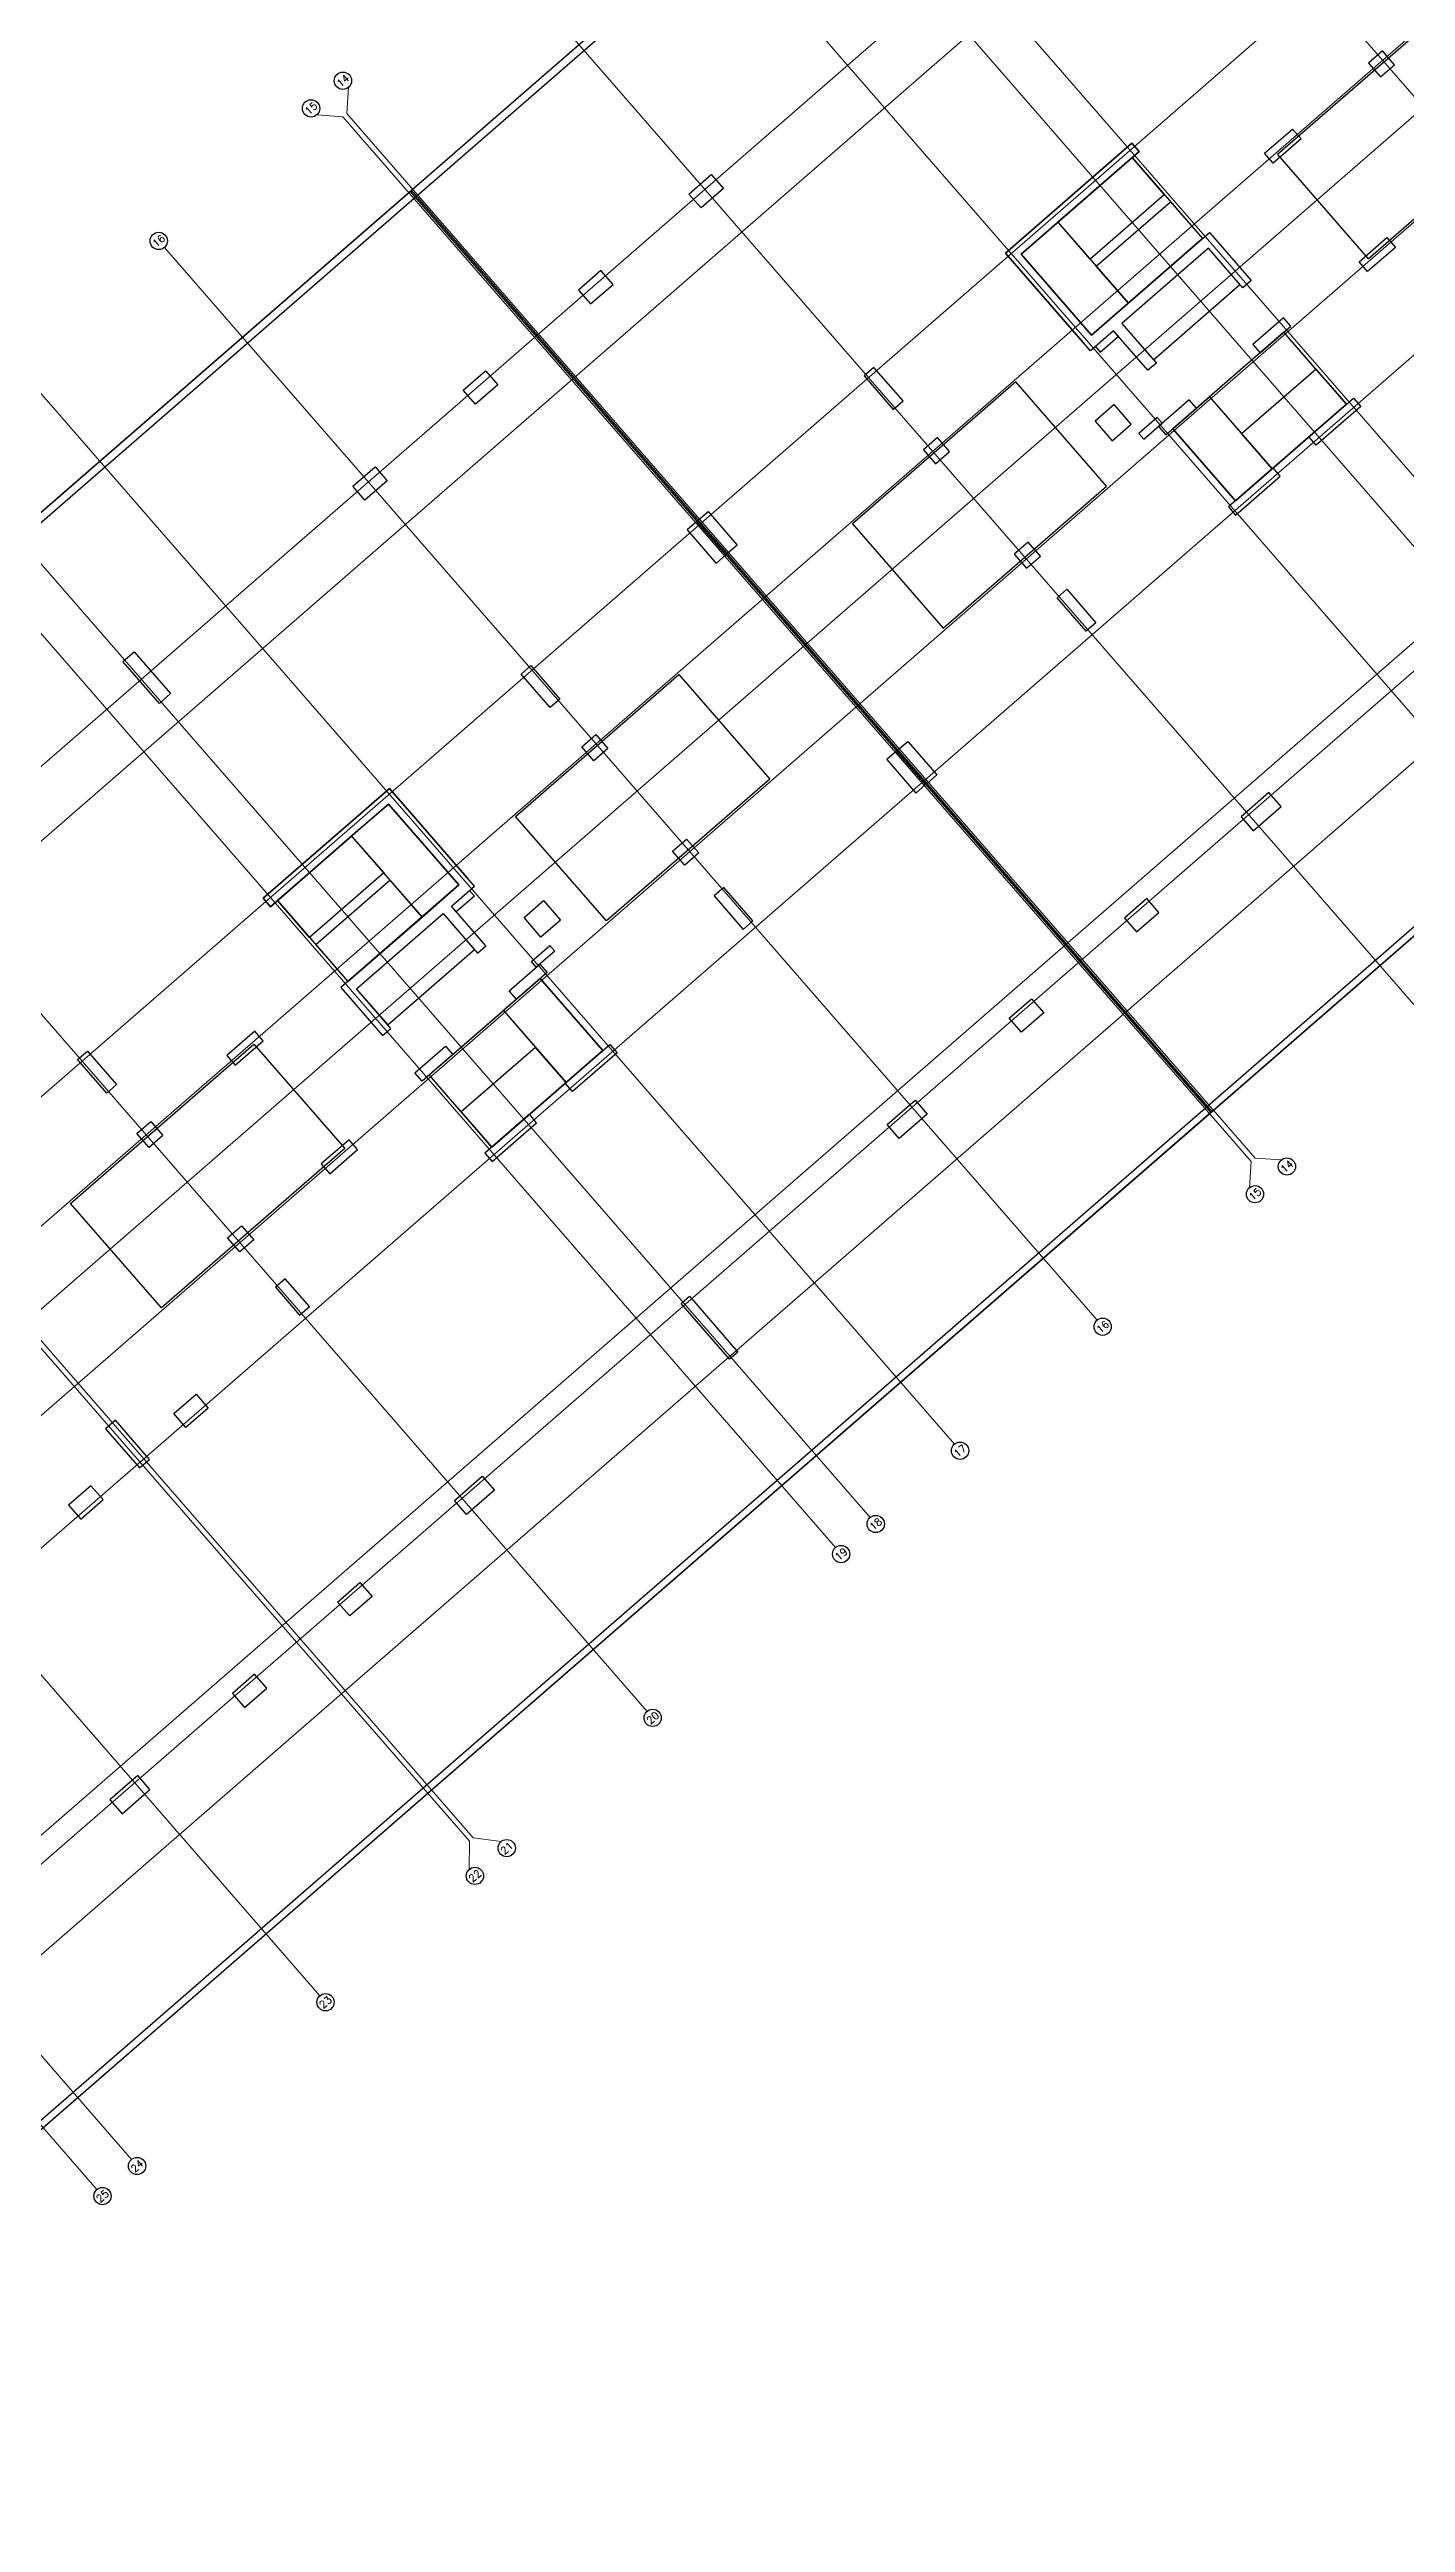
# Model space of a CAD drawing. Header units: metres. Extents: x 375832 to 375947, y 3316003 to 3316108.
# Drawn here: x 375868.4 to 375905.1, y 3316005.3 to 3316072.2 of the extents above; entities that cross this region are included whole.
import ezdxf
from ezdxf.enums import TextEntityAlignment as Align

# ---------------------------------------------------------------- set-up
doc = ezdxf.new("R2010")
doc.units = ezdxf.units.M
for name, color, linetype in [('S-GRID-CIRC', 3, 'Continuous'), ('S-GRID-CIRC-TEXT', 3, 'Continuous'), ('Slab', 3, 'Continuous')]:
    doc.layers.add(name, color=color, linetype=linetype)
doc.styles.add('S-ROMANS', font='romans.shx', dxfattribs={"width": 0.75})

# ---------------------------------------------------------------- blocks, each defined once
blk = doc.blocks.new('S-GRID-CIRC')
at = {"layer": 'S-GRID-CIRC'}
blk.add_circle((0, 0), 0.35, dxfattribs=at)
at = {"layer": 'S-GRID-CIRC-TEXT', "color": 3, "style": 'S-ROMANS', "flags": 8}
blk.add_attdef('GRID-CIRC', text='', height=0.3, dxfattribs=at).set_placement((0, 0), align=Align.MIDDLE)

msp = doc.modelspace()

# ---------------------------------------------------------------- linework, layer by layer
at = {"lineweight": 0, "ltscale": 0.05}
for p, q in [((375834.634, 3316023.608), (375930.268, 3316106.742)), ((375835.638, 3316022.454), (375931.272, 3316105.587)), ((375839.063, 3316018.514), (375934.697, 3316101.648)), ((375840.795, 3316016.522), (375936.429, 3316099.655)), ((375841.904, 3316015.246), (375937.538, 3316098.38)), ((375843.327, 3316013.609), (375938.961, 3316096.742)), ((375845.105, 3316011.563), (375940.739, 3316094.697)), ((375849.337, 3316006.695), (375944.971, 3316089.829)), ((375946.184, 3316088.433), (375850.55, 3316005.299)), ((375892.811, 3316085.303), (375918.026, 3316056.297)), ((375887.717, 3316080.875), (375912.932, 3316051.868)), ((375886.781, 3316080.061), (375911.996, 3316051.055)), ((375884.501, 3316078.08), (375909.716, 3316049.074)), ((375880.645, 3316074.728), (375905.86, 3316045.721)), ((375871.543, 3316066.816), (375896.758, 3316037.809)), ((375867.687, 3316063.463), (375892.902, 3316034.457)), ((375865.407, 3316061.482), (375890.622, 3316032.475)), ((375864.471, 3316060.668), (375889.686, 3316031.662)), ((375859.377, 3316056.24), (375884.592, 3316027.233)), ((375850.532, 3316048.551), (375875.747, 3316019.544)), ((375845.438, 3316044.122), (375870.653, 3316015.116)), ((375844.502, 3316043.309), (375869.717, 3316014.302))]:
    msp.add_line(p, q, dxfattribs=at)
for points in [[(375848.615, 3316007.526), (375849.32, 3316007.476), (375944.2, 3316089.954)], [(375876.523, 3316071.147), (375876.475, 3316070.44), (375901.034, 3316042.188), (375901.738, 3316042.141)], [(375875.662, 3316070.399), (375876.369, 3316070.348), (375900.928, 3316042.096), (375900.877, 3316041.392)], [(375855.431, 3316052.716), (375855.335, 3316052.064), (375879.894, 3316023.812), (375880.646, 3316023.71)], [(375854.57, 3316051.968), (375855.23, 3316051.972), (375879.789, 3316023.72), (375879.785, 3316022.962)]]:
    msp.add_lwpolyline(points, dxfattribs=at)
for points in [[(375836.253, 3316031.611), (375900.898, 3316087.805), (375900.767, 3316087.956), (375836.123, 3316031.761)], [(375946.81, 3316084.255), (375857.773, 3316006.856), (375857.641, 3316007.007), (375946.679, 3316084.406)], [(375906.593, 3316073.64), (375901.637, 3316069.332), (375904.091, 3316066.509), (375909.047, 3316070.817)], [(375900.929, 3316065.92), (375900.702, 3316065.723), (375899.771, 3316066.795), (375897.431, 3316064.761), (375898.363, 3316063.689), (375898.136, 3316063.493), (375897.205, 3316064.564), (375896.578, 3316064.02), (375896.381, 3316064.246), (375894.282, 3316066.661), (375895.263, 3316067.514), (375897.701, 3316069.633), (375897.898, 3316069.407), (375895.46, 3316067.288), (375894.705, 3316066.632), (375896.608, 3316064.443), (375899.8, 3316067.218)], [(375899.612, 3316067.054), (375896.608, 3316064.443), (375894.705, 3316066.632), (375897.709, 3316069.243)], [(375885.725, 3316068.259), (375886.328, 3316068.784), (375886.656, 3316068.407), (375886.053, 3316067.882)], [(375898.284, 3316063.78), (375900.623, 3316065.814), (375899.771, 3316066.795), (375897.431, 3316064.761)], [(375883.344, 3316066.189), (375882.74, 3316065.664), (375883.068, 3316065.287), (375883.672, 3316065.812)], [(375896.845, 3316063.987), (375897.336, 3316064.413), (375897.205, 3316064.564), (375896.714, 3316064.138)], [(375900.498, 3316059.968), (375903.5, 3316062.577), (375901.807, 3316064.524), (375898.806, 3316061.915)], [(375879.623, 3316062.955), (375880.227, 3316063.48), (375880.555, 3316063.102), (375879.951, 3316062.577)], [(375892.602, 3316056.522), (375897.017, 3316060.36), (375894.563, 3316063.182), (375890.148, 3316059.345)], [(375897.167, 3316061.59), (375897.68, 3316062.036), (375897.221, 3316062.564), (375896.707, 3316062.118)], [(375903.691, 3316062.743), (375903.887, 3316062.516), (375902.68, 3316061.467), (375902.483, 3316061.693)], [(375898.02, 3316061.629), (375898.518, 3316062.062), (375898.387, 3316062.213), (375897.889, 3316061.78)], [(375876.638, 3316060.36), (375877.242, 3316060.885), (375877.57, 3316060.508), (375876.966, 3316059.983)], [(375901.714, 3316060.627), (375901.517, 3316060.853), (375900.31, 3316059.804), (375900.506, 3316059.577)], [(375870.423, 3316055.62), (375870.725, 3316055.883), (375871.709, 3316054.751), (375871.407, 3316054.488)], [(375887.908, 3316052.441), (375883.492, 3316048.603), (375881.039, 3316051.426), (375885.454, 3316055.264)], [(375877.442, 3316045.503), (375877.668, 3316045.7), (375876.737, 3316046.772), (375879.076, 3316048.806), (375880.008, 3316047.734), (375880.234, 3316047.931), (375879.303, 3316049.003), (375879.929, 3316049.547), (375879.732, 3316049.773), (375877.633, 3316052.189), (375876.652, 3316051.336), (375874.214, 3316049.217), (375874.411, 3316048.99), (375876.849, 3316051.109), (375877.603, 3316051.765), (375879.506, 3316049.577), (375876.314, 3316046.802)], [(375900.652, 3316051.422), (375900.98, 3316051.045), (375901.735, 3316051.701), (375901.407, 3316052.078)], [(375876.502, 3316046.965), (375879.506, 3316049.577), (375877.603, 3316051.765), (375874.599, 3316049.154)], [(375879.925, 3316049.278), (375879.434, 3316048.852), (375879.303, 3316049.003), (375879.793, 3316049.429)], [(375882.254, 3316048.626), (375881.725, 3316048.167), (375881.266, 3316048.695), (375881.794, 3316049.154)], [(375898.105, 3316049.208), (375897.501, 3316048.683), (375897.829, 3316048.306), (375898.433, 3316048.831)], [(375879.929, 3316047.825), (375877.59, 3316045.791), (375876.737, 3316046.772), (375879.076, 3316048.806)], [(375882.096, 3316047.787), (375881.598, 3316047.354), (375881.466, 3316047.505), (375881.964, 3316047.938)], [(375883.396, 3316045.101), (375880.395, 3316042.492), (375878.702, 3316044.439), (375881.704, 3316047.048)], [(375894.384, 3316045.974), (375894.988, 3316046.499), (375895.316, 3316046.121), (375894.712, 3316045.597)], [(375869.009, 3316040.968), (375873.965, 3316045.276), (375876.418, 3316042.454), (375871.463, 3316038.146)], [(375882.574, 3316043.989), (375882.378, 3316044.216), (375883.585, 3316045.265), (375883.782, 3316045.039)], [(375880.204, 3316042.326), (375880.401, 3316042.1), (375881.608, 3316043.149), (375881.412, 3316043.376)], [(375891.837, 3316043.759), (375892.165, 3316043.382), (375891.411, 3316042.726), (375891.083, 3316043.103)], [(375885.513, 3316038.262), (375885.739, 3316038.459), (375887.051, 3316036.949), (375886.825, 3316036.752)], [(375871.798, 3316035.283), (375872.401, 3316035.808), (375872.729, 3316035.431), (375872.126, 3316034.906)], [(375869.556, 3316033.335), (375868.952, 3316032.81), (375869.28, 3316032.433), (375869.884, 3316032.958)], [(375880.139, 3316033.59), (375880.467, 3316033.213), (375879.713, 3316032.557), (375879.385, 3316032.934)], [(375876.226, 3316030.189), (375876.83, 3316030.714), (375877.158, 3316030.337), (375876.554, 3316029.812)], [(375873.984, 3316028.241), (375873.381, 3316027.716), (375873.709, 3316027.338), (375874.312, 3316027.863)], [(375870.072, 3316024.838), (375870.4, 3316024.461), (375871.154, 3316025.117), (375870.826, 3316025.495)]]:
    msp.add_lwpolyline(points, close=True)
at = {"linetype": 'Continuous'}
for points in [[(375904.475, 3316072.13), (375904.097, 3316071.801), (375904.425, 3316071.424), (375904.803, 3316071.752)], [(375901.519, 3316069.096), (375901.289, 3316069.361), (375902.044, 3316070.017), (375902.274, 3316069.752)], [(375904.071, 3316066.161), (375903.841, 3316066.425), (375904.596, 3316067.081), (375904.826, 3316066.817)], [(375901.168, 3316063.968), (375901.998, 3316064.69), (375901.801, 3316064.916), (375900.971, 3316064.194)], [(375890.727, 3316063.571), (375890.463, 3316063.342), (375891.25, 3316062.436), (375891.515, 3316062.666)], [(375898.418, 3316061.976), (375898.615, 3316061.749), (375899.445, 3316062.471), (375899.249, 3316062.697)], [(375892.445, 3316061.672), (375892.067, 3316061.344), (375892.395, 3316060.967), (375892.773, 3316061.295)], [(375885.939, 3316059.408), (375885.675, 3316059.179), (375886.462, 3316058.273), (375886.726, 3316058.503)], [(375885.976, 3316059.441), (375886.241, 3316059.671), (375887.028, 3316058.765), (375886.764, 3316058.536)], [(375894.849, 3316058.144), (375895.226, 3316058.472), (375894.898, 3316058.849), (375894.521, 3316058.521)], [(375896.73, 3316056.666), (375896.466, 3316056.436), (375895.679, 3316057.342), (375895.943, 3316057.571)], [(375881.188, 3316055.279), (375881.452, 3316055.508), (375882.239, 3316054.603), (375881.975, 3316054.373)], [(375882.83, 3316053.314), (375883.207, 3316053.642), (375883.535, 3316053.264), (375883.158, 3316052.936)], [(375891.338, 3316053.197), (375891.074, 3316052.968), (375891.861, 3316052.062), (375892.125, 3316052.292)], [(375891.376, 3316053.23), (375891.64, 3316053.46), (375892.427, 3316052.554), (375892.163, 3316052.324)], [(375885.989, 3316050.442), (375885.611, 3316050.114), (375885.283, 3316050.491), (375885.661, 3316050.819)], [(375887.191, 3316048.373), (375887.455, 3316048.603), (375886.668, 3316049.508), (375886.403, 3316049.279)], [(375881.697, 3316047.44), (375881.894, 3316047.214), (375881.064, 3316046.492), (375880.867, 3316046.719)], [(375874.214, 3316045.361), (375873.985, 3316045.625), (375873.23, 3316044.969), (375873.46, 3316044.705)], [(375879.342, 3316044.995), (375878.512, 3316044.274), (375878.315, 3316044.5), (375879.145, 3316045.222)], [(375869.195, 3316044.854), (375869.46, 3316045.083), (375870.247, 3316044.178), (375869.983, 3316043.948)], [(375870.799, 3316042.856), (375871.177, 3316043.184), (375871.505, 3316042.807), (375871.128, 3316042.479)], [(375876.767, 3316042.425), (375876.537, 3316042.689), (375875.782, 3316042.033), (375876.012, 3316041.769)], [(375873.959, 3316039.984), (375873.581, 3316039.656), (375873.253, 3316040.034), (375873.63, 3316040.362)], [(375875.199, 3316037.948), (375875.463, 3316038.178), (375874.807, 3316038.932), (375874.543, 3316038.703)], [(375870.218, 3316035.103), (375869.954, 3316034.874), (375870.873, 3316033.817), (375871.137, 3316034.047)]]:
    msp.add_lwpolyline(points, close=True, dxfattribs=at)
for points in [[(375895.46, 3316067.288), (375897.898, 3316069.407), (375897.701, 3316069.633), (375895.263, 3316067.514)], [(375895.263, 3316067.514), (375894.282, 3316066.661), (375896.381, 3316064.246), (375896.406, 3316064.218)], [(375896.608, 3316064.443), (375894.705, 3316066.632), (375895.46, 3316067.288)], [(375896.578, 3316064.02), (375896.381, 3316064.246), (375896.406, 3316064.218)], [(375876.652, 3316051.336), (375877.633, 3316052.189), (375879.732, 3316049.773), (375879.739, 3316049.767)], [(375876.849, 3316051.109), (375874.411, 3316048.99), (375874.214, 3316049.217), (375876.652, 3316051.336)], [(375879.929, 3316049.547), (375879.732, 3316049.773), (375879.739, 3316049.767)]]:
    msp.add_lwpolyline(points)
at = {"elevation": -1.5}
for points in [[(375896.608, 3316064.443), (375894.705, 3316066.632), (375895.702, 3316067.498), (375897.605, 3316065.31)], [(375900.498, 3316059.968), (375898.806, 3316061.915), (375899.8, 3316062.779), (375901.493, 3316060.832)], [(375879.506, 3316049.577), (375877.604, 3316051.765), (375876.606, 3316050.899), (375878.509, 3316048.71)], [(375883.396, 3316045.101), (375881.704, 3316047.048), (375880.709, 3316046.184), (375882.402, 3316044.237)]]:
    msp.add_lwpolyline(points, close=True, dxfattribs=at)
for points in [[(375896.568, 3316066.502, -1.5), (375898.576, 3316068.247, 0), (375897.709, 3316069.243, 0), (375895.702, 3316067.498, -1.5)], [(375896.739, 3316066.306, -1.5), (375898.746, 3316068.051, -3), (375899.612, 3316067.054, -3), (375897.605, 3316065.31, -1.5)], [(375900.666, 3316061.783, -1.5), (375902.674, 3316063.528, 0), (375901.807, 3316064.524, 0), (375899.8, 3316062.779, -1.5)], [(375900.666, 3316061.783, -1.5), (375902.674, 3316063.528, -3), (375903.5, 3316062.577, -3), (375901.493, 3316060.832, -1.5)], [(375877.473, 3316049.902, -1.5), (375875.465, 3316048.157, 0), (375874.599, 3316049.154, 0), (375876.606, 3316050.899, -1.5)], [(375877.643, 3316049.706, -1.5), (375875.636, 3316047.961, -3), (375876.502, 3316046.965, -3), (375878.509, 3316048.71, -1.5)], [(375881.575, 3316045.187, -1.5), (375879.568, 3316043.443, 0), (375878.702, 3316044.439, 0), (375880.709, 3316046.184, -1.5)], [(375881.575, 3316045.187, -1.5), (375879.568, 3316043.443, -3), (375880.395, 3316042.492, -3), (375882.402, 3316044.237, -1.5)]]:
    msp.add_polyline3d(points, close=True)
at = {"layer": 'Slab'}
msp.add_lwpolyline([(375921.3, 3316104.139), (375938.525, 3316084.324), (375943.21, 3316088.396), (375946.81, 3316084.255), (375899.874, 3316043.454), (375878.224, 3316068.36), (375917.645, 3316102.628), (375921.298, 3316104.141)], dxfattribs=at)
msp.add_lwpolyline([(375899.836, 3316043.421), (375857.584, 3316006.692), (375835.934, 3316031.597), (375878.186, 3316068.327)], close=True, dxfattribs=at)

# ---------------------------------------------------------------- block references
at = {"ltscale": 20}
ref = msp.add_blockref('S-GRID-CIRC', (375876.37, 3316071.323), dxfattribs=dict(at, xscale=0.6669999999999998, yscale=0.6669999999999998, zscale=0.6669999999999998, rotation=220.9999999999997))
ref.add_attrib('GRID-CIRC', '14', dxfattribs={"layer": 'S-GRID-CIRC-TEXT', "color": 3, "height": 0.2001, "rotation": 41, "style": 'S-ROMANS'}).set_placement((375876.37, 3316071.323), align=Align.MIDDLE)
ref = msp.add_blockref('S-GRID-CIRC', (375875.509, 3316070.575), dxfattribs=dict(at, xscale=0.6669999999999998, yscale=0.6669999999999998, zscale=0.6669999999999998, rotation=220.9999999999997))
ref.add_attrib('GRID-CIRC', '15', dxfattribs={"layer": 'S-GRID-CIRC-TEXT', "color": 3, "height": 0.2001, "rotation": 41, "style": 'S-ROMANS'}).set_placement((375875.509, 3316070.575), align=Align.MIDDLE)
ref = msp.add_blockref('S-GRID-CIRC', (375871.39, 3316066.992), dxfattribs=dict(at, xscale=0.6669999999999998, yscale=0.6669999999999998, zscale=0.6669999999999998, rotation=220.9999999999997))
ref.add_attrib('GRID-CIRC', '16', dxfattribs={"layer": 'S-GRID-CIRC-TEXT', "color": 3, "height": 0.2001, "rotation": 41, "style": 'S-ROMANS'}).set_placement((375871.39, 3316066.992), align=Align.MIDDLE)
ref = msp.add_blockref('S-GRID-CIRC', (375901.891, 3316041.965), dxfattribs=dict(at, xscale=0.6669999999999998, yscale=0.6669999999999998, zscale=0.6669999999999998, rotation=220.9999999999997))
ref.add_attrib('GRID-CIRC', '14', dxfattribs={"layer": 'S-GRID-CIRC-TEXT', "color": 3, "height": 0.2001, "rotation": 41, "style": 'S-ROMANS'}).set_placement((375901.891, 3316041.965), align=Align.MIDDLE)
ref = msp.add_blockref('S-GRID-CIRC', (375901.03, 3316041.216), dxfattribs=dict(at, xscale=0.6669999999999998, yscale=0.6669999999999998, zscale=0.6669999999999998, rotation=220.9999999999997))
ref.add_attrib('GRID-CIRC', '15', dxfattribs={"layer": 'S-GRID-CIRC-TEXT', "color": 3, "height": 0.2001, "rotation": 41, "style": 'S-ROMANS'}).set_placement((375901.03, 3316041.216), align=Align.MIDDLE)
ref = msp.add_blockref('S-GRID-CIRC', (375896.911, 3316037.633), dxfattribs=dict(at, xscale=0.6669999999999998, yscale=0.6669999999999998, zscale=0.6669999999999998, rotation=220.9999999999997))
ref.add_attrib('GRID-CIRC', '16', dxfattribs={"layer": 'S-GRID-CIRC-TEXT', "color": 3, "height": 0.2001, "rotation": 41, "style": 'S-ROMANS'}).set_placement((375896.911, 3316037.633), align=Align.MIDDLE)
ref = msp.add_blockref('S-GRID-CIRC', (375893.055, 3316034.28), dxfattribs=dict(at, xscale=0.6669999999999998, yscale=0.6669999999999998, zscale=0.6669999999999998, rotation=220.9999999999997))
ref.add_attrib('GRID-CIRC', '17', dxfattribs={"layer": 'S-GRID-CIRC-TEXT', "color": 3, "height": 0.2001, "rotation": 41, "style": 'S-ROMANS'}).set_placement((375893.055, 3316034.28), align=Align.MIDDLE)
ref = msp.add_blockref('S-GRID-CIRC', (375890.775, 3316032.299), dxfattribs=dict(at, xscale=0.6669999999999998, yscale=0.6669999999999998, zscale=0.6669999999999998, rotation=220.9999999999997))
ref.add_attrib('GRID-CIRC', '18', dxfattribs={"layer": 'S-GRID-CIRC-TEXT', "color": 3, "height": 0.2001, "rotation": 41, "style": 'S-ROMANS'}).set_placement((375890.775, 3316032.299), align=Align.MIDDLE)
ref = msp.add_blockref('S-GRID-CIRC', (375889.84, 3316031.486), dxfattribs=dict(at, xscale=0.6669999999999998, yscale=0.6669999999999998, zscale=0.6669999999999998, rotation=220.9999999999997))
ref.add_attrib('GRID-CIRC', '19', dxfattribs={"layer": 'S-GRID-CIRC-TEXT', "color": 3, "height": 0.2001, "rotation": 41, "style": 'S-ROMANS'}).set_placement((375889.84, 3316031.486), align=Align.MIDDLE)
ref = msp.add_blockref('S-GRID-CIRC', (375884.745, 3316027.057), dxfattribs=dict(at, xscale=0.6669999999999998, yscale=0.6669999999999998, zscale=0.6669999999999998, rotation=220.9999999999997))
ref.add_attrib('GRID-CIRC', '20', dxfattribs={"layer": 'S-GRID-CIRC-TEXT', "color": 3, "height": 0.2001, "rotation": 41, "style": 'S-ROMANS'}).set_placement((375884.745, 3316027.057), align=Align.MIDDLE)
ref = msp.add_blockref('S-GRID-CIRC', (375880.799, 3316023.534), dxfattribs=dict(at, xscale=0.6669999999999998, yscale=0.6669999999999998, zscale=0.6669999999999998, rotation=220.9999999999997))
ref.add_attrib('GRID-CIRC', '21', dxfattribs={"layer": 'S-GRID-CIRC-TEXT', "color": 3, "height": 0.2001, "rotation": 41, "style": 'S-ROMANS'}).set_placement((375880.799, 3316023.534), align=Align.MIDDLE)
ref = msp.add_blockref('S-GRID-CIRC', (375879.938, 3316022.785), dxfattribs=dict(at, xscale=0.6669999999999998, yscale=0.6669999999999998, zscale=0.6669999999999998, rotation=220.9999999999997))
ref.add_attrib('GRID-CIRC', '22', dxfattribs={"layer": 'S-GRID-CIRC-TEXT', "color": 3, "height": 0.2001, "rotation": 41, "style": 'S-ROMANS'}).set_placement((375879.938, 3316022.785), align=Align.MIDDLE)
ref = msp.add_blockref('S-GRID-CIRC', (375875.9, 3316019.368), dxfattribs=dict(at, xscale=0.6669999999999998, yscale=0.6669999999999998, zscale=0.6669999999999998, rotation=220.9999999999997))
ref.add_attrib('GRID-CIRC', '23', dxfattribs={"layer": 'S-GRID-CIRC-TEXT', "color": 3, "height": 0.2001, "rotation": 41, "style": 'S-ROMANS'}).set_placement((375875.9, 3316019.368), align=Align.MIDDLE)
ref = msp.add_blockref('S-GRID-CIRC', (375870.806, 3316014.94), dxfattribs=dict(at, xscale=0.6669999999999998, yscale=0.6669999999999998, zscale=0.6669999999999998, rotation=220.9999999999997))
ref.add_attrib('GRID-CIRC', '24', dxfattribs={"layer": 'S-GRID-CIRC-TEXT', "color": 3, "height": 0.2001, "rotation": 41, "style": 'S-ROMANS'}).set_placement((375870.806, 3316014.94), align=Align.MIDDLE)
ref = msp.add_blockref('S-GRID-CIRC', (375869.87, 3316014.126), dxfattribs=dict(at, xscale=0.6669999999999998, yscale=0.6669999999999998, zscale=0.6669999999999998, rotation=220.9999999999997))
ref.add_attrib('GRID-CIRC', '25', dxfattribs={"layer": 'S-GRID-CIRC-TEXT', "color": 3, "height": 0.2001, "rotation": 41, "style": 'S-ROMANS'}).set_placement((375869.87, 3316014.126), align=Align.MIDDLE)

doc.saveas('drawing.dxf')
